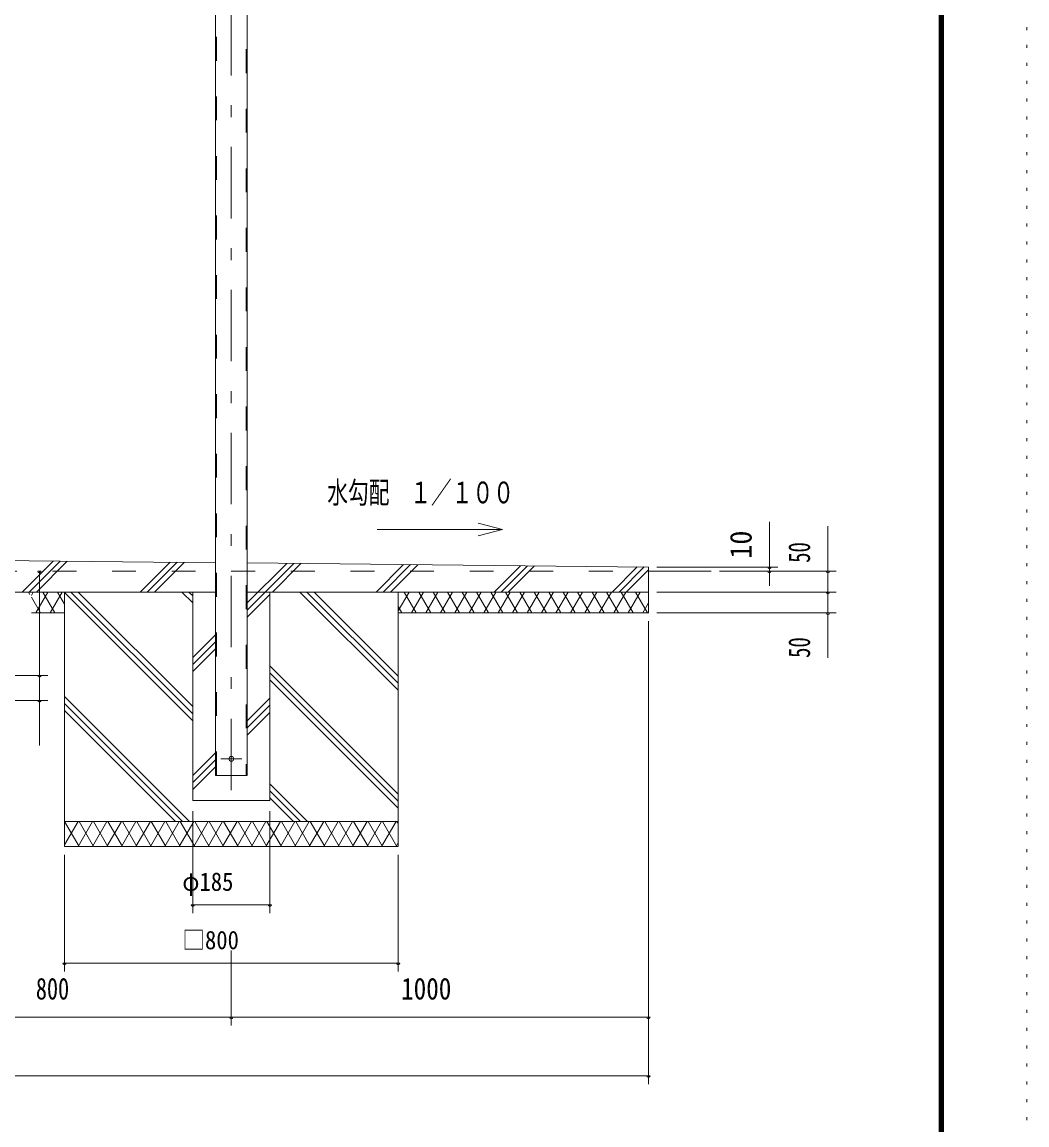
# Model space of a CAD drawing. Units: millimetres, scale not verified. Extents: x -32469 to 32469, y -14700 to 14700.
# Drawn here: x 24038 to 32469, y -3815 to 5442 of the extents above; entities that cross this region are included whole.
import ezdxf
from ezdxf.enums import TextEntityAlignment as Align

# ---------------------------------------------------------------- set-up
doc = ezdxf.new("R2010")
doc.units = ezdxf.units.MM
doc.header["$LTSCALE"] = 50
for name, pattern in [('USER2', [10, 4, -6]), ('USER3', [24, 12, -5, 2, -5]), ('USER4', [3, 0.5, -2.5])]:
    doc.linetypes.add(name, pattern=pattern)
for name, color, linetype, lineweight in [('0-6_2-0BOLD', 7, 'Continuous', 18), ('0-7_2-1HIDDEN', 3, 'USER2', 18), ('0-8_2-2CENTER', 3, 'USER3', 18), ('0-A_2-5DIM', 3, 'Continuous', 18), ('0-B_2-6HATCH', 2, 'Continuous', 18), ('0-C_F-F', 5, 'Continuous', 18), ('0-D_F-E_J_ADD', 3, 'USER4', 18)]:
    doc.layers.add(name, color=color, linetype=linetype, lineweight=lineweight)
doc.styles.add('ＭＳ ゴシック', font='')
doc.styles.get('ＭＳ ゴシック').set_extended_font_data('MS Gothic')

msp = doc.modelspace()

# ---------------------------------------------------------------- linework, layer by layer
at = {"layer": '0-6_2-0BOLD'}
for p, q in [((25659.97, 6082.9), (25659.97, -882.1)), ((25927.02, -882.1), (25927.02, 5704.38)), ((25659.97, 904.23), (23127, 929.56)), ((29293.49, 832.9), (29818.5, 832.9)), ((25659.97, 657.9), (23693.5, 657.9)), ((29293.48, 657.9), (25927.02, 657.9)), ((24393.48, 482.9), (24116.21, 482.9)), ((29293.48, 482.9), (27193.48, 482.9)), ((25927, -882.1), (25659.95, -882.1)), ((27193.48, -1267.1), (24393.48, -1267.1))]:
    msp.add_line(p, q, dxfattribs=at)
for points in [[(25927.02, 901.56), (29293.48, 867.9), (29293.48, 482.9)], [(27193.48, 657.9), (27193.48, -1477.1), (24393.48, -1477.1), (24393.48, 657.9)], [(25469.72, 657.9), (25469.72, -1092.1), (26117.23, -1092.1), (26117.23, 657.9)]]:
    msp.add_lwpolyline(points, dxfattribs=at)
msp.add_circle((25793.48, -742.1), 21, dxfattribs=at)
at = {"layer": '0-7_2-1HIDDEN'}
for p, q in [((25669.77, -882.1), (25669.77, 6082.9)), ((25917.22, 5714.18), (25917.22, -882.1)), ((15293.49, 832.9), (29293.48, 832.9))]:
    msp.add_line(p, q, dxfattribs=at)
at = {"layer": '0-7_2-1HIDDEN', "linetype": 'USER3'}
msp.add_line((25880.98, -742.1), (25705.97, -742.1), dxfattribs=at)
at = {"layer": '0-8_2-2CENTER'}
for p, q in [((25793.5, -1005.48), (25793.5, 8168.6)), ((25793.49, -1005.48), (25793.49, 832.9))]:
    msp.add_line(p, q, dxfattribs=at)
at = {"layer": '0-A_2-5DIM'}
for p, q in [((30308.5, 1245.9), (30308.5, 711.14)), ((30798.51, 104.9), (30798.51, 1210.9)), ((28068.49, 1182.9), (27018.49, 1182.9)), ((30378.5, 867.9), (29363.48, 867.9)), ((30322.5, 867.9), (30294.5, 867.9)), ((24197.5, 832.9), (24169.5, 832.9)), ((24183.5, 832.9), (24183.5, -42.1)), ((29888.5, 832.9), (30868.51, 832.9)), ((30322.5, 832.9), (30294.5, 832.9)), ((30812.51, 832.9), (30784.51, 832.9)), ((30868.51, 657.9), (29363.48, 657.9)), ((30812.51, 657.9), (30784.51, 657.9)), ((29363.48, 482.9), (30868.51, 482.9)), ((30812.51, 482.9), (30784.51, 482.9)), ((29293.48, -3472.09), (29293.48, 412.9)), ((29293.48, 412.9), (29293.48, -2982.09)), ((23763.5, -42.1), (24253.5, -42.1)), ((24197.5, -42.1), (24169.5, -42.1)), ((24183.5, -42.1), (24183.5, -252.1)), ((24253.5, -252.1), (23763.5, -252.1)), ((24197.5, -252.1), (24169.5, -252.1)), ((24183.5, -252.1), (24183.5, -630.1)), ((25469.72, -1180.63), (25469.72, -2037.1)), ((26117.23, -2037.1), (26117.23, -1180.63)), ((24393.48, -1547.1), (24393.48, -2527.1)), ((27193.48, -2527.1), (27193.48, -1547.09)), ((25483.73, -1967.1), (25455.73, -1967.1)), ((25469.72, -1967.1), (26117.23, -1967.1)), ((26131.23, -1967.1), (26103.23, -1967.1)), ((25793.49, -2352.1), (25793.49, -2982.1)), ((24407.48, -2457.1), (24379.48, -2457.1)), ((24393.48, -2457.1), (27193.48, -2457.1)), ((27207.48, -2457.1), (27179.48, -2457.1)), ((22993.48, -2912.09), (25793.49, -2912.09)), ((25807.49, -2912.09), (25779.49, -2912.09)), ((25793.49, -2912.09), (29293.48, -2912.09)), ((29307.48, -2912.09), (29279.48, -2912.09)), ((29307.48, -2912.09), (29279.48, -2912.09)), ((15293.49, -3402.09), (29293.48, -3402.09)), ((29307.48, -3402.09), (29279.48, -3402.09))]:
    msp.add_line(p, q, dxfattribs=at)
msp.add_lwpolyline([(27865.65, 1128.55), (28068.49, 1182.9), (27865.65, 1237.25)], dxfattribs=at)
for centre in [(30308.5, 867.9), (24183.5, 832.9), (30308.5, 832.9), (30798.51, 832.9), (30798.51, 657.9), (30798.51, 482.9), (24183.5, -42.1), (24183.5, -252.1), (25469.73, -1967.1), (26117.23, -1967.1), (24393.48, -2457.1), (27193.48, -2457.1), (25793.49, -2912.09), (29293.48, -2912.09), (29293.48, -2912.09), (29293.48, -3402.09)]:
    msp.add_arc(centre, 14, 180, 0, dxfattribs=at)
at = {"layer": '0-B_2-6HATCH'}
for p, q in [((24039, 657.9), (24298.94, 917.84)), ((24357.75, 917.26), (24098.39, 657.9)), ((24157.79, 657.9), (24416.56, 916.67)), ((25028.95, 657.9), (25279.09, 908.04)), ((25337.9, 907.45), (25088.34, 657.9)), ((25147.74, 657.9), (25396.71, 906.87)), ((25927.02, 566.02), (26259.24, 898.24)), ((26318.04, 897.65), (25927.02, 506.63)), ((26137.69, 657.9), (26376.85, 897.06)), ((27239.38, 888.44), (27008.84, 657.9)), ((27068.24, 657.9), (27298.19, 887.85)), ((27127.64, 657.9), (27357, 887.26)), ((27998.79, 657.9), (28219.53, 878.64)), ((28278.34, 878.05), (28058.19, 657.9)), ((28117.59, 657.9), (28337.15, 877.46)), ((28988.74, 657.9), (29199.68, 868.84)), ((29258.49, 868.25), (29048.14, 657.9)), ((29293.48, 843.84), (29107.53, 657.9)), ((24091.93, 657.9), (24104, 636.99)), ((24116.21, 629.96), (24132.34, 657.9)), ((24152.55, 482.9), (24253.59, 657.9)), ((24213.17, 657.9), (24314.21, 482.9)), ((24273.79, 482.9), (24374.83, 657.9)), ((24334.42, 657.9), (24393.48, 555.61)), ((24393.48, 653.41), (25469.72, -422.84)), ((24448.38, 657.9), (25469.72, -363.44)), ((24507.78, 657.9), (25469.72, -304.05)), ((25378.93, 657.9), (25469.72, 567.11)), ((25438.33, 657.9), (25469.72, 626.51)), ((26368.88, 657.9), (27193.48, -166.69)), ((26428.28, 657.9), (27193.48, -107.3)), ((26487.68, 657.9), (27193.48, -47.9)), ((27193.48, 499.93), (27284.68, 657.9)), ((27244.27, 657.9), (27345.3, 482.9)), ((27304.89, 482.9), (27405.92, 657.9)), ((27365.51, 657.9), (27466.55, 482.9)), ((27426.13, 482.9), (27527.17, 657.9)), ((27486.75, 657.9), (27587.79, 482.9)), ((27547.37, 482.9), (27648.41, 657.9)), ((27608, 657.9), (27709.03, 482.9)), ((27668.62, 482.9), (27769.65, 657.9)), ((27729.24, 657.9), (27830.28, 482.9)), ((27789.86, 482.9), (27890.9, 657.9)), ((27850.48, 657.9), (27951.52, 482.9)), ((27911.11, 482.9), (28012.14, 657.9)), ((28072.76, 482.9), (27971.73, 657.9)), ((28133.39, 657.9), (28032.35, 482.9)), ((28092.97, 657.9), (28194.01, 482.9)), ((28153.59, 482.9), (28254.63, 657.9)), ((28214.22, 657.9), (28315.25, 482.9)), ((28274.84, 482.9), (28375.87, 657.9)), ((28335.46, 657.9), (28436.5, 482.9)), ((28396.08, 482.9), (28497.11, 657.9)), ((28456.7, 657.9), (28557.74, 482.9)), ((28517.32, 482.9), (28618.36, 657.9)), ((28577.95, 657.9), (28678.98, 482.9)), ((28638.57, 482.9), (28739.6, 657.9)), ((28699.19, 657.9), (28800.23, 482.9)), ((28759.81, 482.9), (28860.85, 657.9)), ((28820.44, 657.9), (28921.47, 482.9)), ((28881.05, 482.9), (28982.09, 657.9)), ((29042.71, 482.9), (28941.68, 657.9)), ((29103.34, 657.9), (29002.3, 482.9)), ((29062.92, 657.9), (29163.96, 482.9)), ((29123.54, 482.9), (29224.58, 657.9)), ((29184.17, 657.9), (29285.2, 482.9)), ((24192.97, 482.9), (24116.21, 615.85)), ((25927, 447.23), (26117.23, 637.45)), ((29244.79, 482.9), (29293.48, 567.24)), ((27193.48, 535.87), (27224.06, 482.9)), ((25469.72, 108.74), (25659.95, 298.97)), ((25469.72, 49.35), (25659.95, 239.57)), ((25469.72, -10.05), (25659.95, 180.17)), ((26117.23, 38.4), (27193.48, -1037.85)), ((26117.23, -21), (27193.48, -1097.25)), ((26117.23, -80.39), (27193.48, -1156.64)), ((24393.48, -217.75), (25442.83, -1267.1)), ((24393.48, -277.14), (25383.43, -1267.1)), ((25927, -423.93), (26117.23, -233.7)), ((24393.48, -336.54), (25324.03, -1267.1)), ((25927, -483.33), (26117.23, -293.1)), ((25927, -542.72), (26117.23, -352.5)), ((25469.72, -881.21), (25659.95, -690.98)), ((25469.72, -940.6), (25659.95, -750.38)), ((25469.72, -1000), (25659.95, -809.78)), ((26117.23, -951.55), (26432.78, -1267.1)), ((26117.23, -1010.95), (26373.38, -1267.1)), ((26117.23, -1070.34), (26313.98, -1267.1)), ((24393.48, -1465.32), (24507.92, -1267.1)), ((24394.87, -1267.1), (24516.11, -1477.1)), ((24507.92, -1477.1), (24629.16, -1267.1)), ((24516.11, -1267.1), (24637.36, -1477.1)), ((24629.16, -1477.1), (24750.4, -1267.1)), ((24637.36, -1267.1), (24758.6, -1477.1)), ((24750.4, -1477.1), (24871.65, -1267.1)), ((24758.6, -1267.1), (24879.84, -1477.1)), ((24871.65, -1477.1), (24992.89, -1267.1)), ((24879.84, -1267.1), (25001.09, -1477.1)), ((24992.89, -1477.1), (25114.13, -1267.1)), ((25001.09, -1267.1), (25122.33, -1477.1)), ((25114.13, -1477.1), (25235.38, -1267.1)), ((25122.33, -1267.1), (25243.57, -1477.1)), ((25235.38, -1477.1), (25356.62, -1267.1)), ((25243.57, -1267.1), (25364.82, -1477.1)), ((25356.62, -1477.1), (25477.86, -1267.1)), ((25364.82, -1267.1), (25486.06, -1477.1)), ((25477.87, -1477.1), (25599.11, -1267.1)), ((25486.06, -1267.1), (25607.3, -1477.1)), ((25599.11, -1477.1), (25720.35, -1267.1)), ((25607.31, -1267.1), (25728.55, -1477.1)), ((25720.35, -1477.1), (25841.59, -1267.1)), ((25728.55, -1267.1), (25849.79, -1477.1)), ((25841.6, -1477.1), (25962.84, -1267.1)), ((25849.79, -1267.1), (25971.03, -1477.1)), ((25962.84, -1477.1), (26084.08, -1267.1)), ((25971.04, -1267.1), (26092.28, -1477.1)), ((26084.08, -1477.1), (26205.33, -1267.1)), ((26092.28, -1267.1), (26213.52, -1477.1)), ((26205.33, -1477.1), (26326.57, -1267.1)), ((26213.52, -1267.1), (26334.77, -1477.1)), ((26326.57, -1477.1), (26447.81, -1267.1)), ((26334.77, -1267.1), (26456.01, -1477.1)), ((26447.81, -1477.1), (26569.06, -1267.1)), ((26456.01, -1267.1), (26577.25, -1477.1)), ((26569.06, -1477.1), (26690.3, -1267.1)), ((26577.25, -1267.1), (26698.5, -1477.1)), ((26690.3, -1477.1), (26811.54, -1267.1)), ((26698.5, -1267.1), (26819.74, -1477.1)), ((26811.54, -1477.1), (26932.79, -1267.1)), ((26819.74, -1267.1), (26940.98, -1477.1)), ((26932.79, -1477.1), (27054.03, -1267.1)), ((26940.98, -1267.1), (27062.23, -1477.1)), ((27054.03, -1477.1), (27175.27, -1267.1)), ((27062.23, -1267.1), (27183.47, -1477.1)), ((27183.47, -1267.1), (27193.48, -1284.43)), ((24393.48, -1474.69), (24394.87, -1477.1)), ((27175.28, -1477.1), (27193.48, -1445.57))]:
    msp.add_line(p, q, dxfattribs=at)
at = {"layer": '0-C_F-F'}
for points in [[(31768.6, 14140), (31768.6, -14000), (-8411.4, -14000), (-8411.4, 14140)], [(31765.1, 14136.5), (-8407.9, 14136.5), (-8407.9, -13996.5), (31765.1, -13996.5)], [(31761.6, 14133), (31761.6, -13993), (-8404.4, -13993), (-8404.4, 14133)], [(31758.1, 14129.5), (31758.1, -13989.5), (-8400.9, -13989.5), (-8400.9, 14129.5)], [(31754.6, 14126), (31754.6, -13986), (-8397.4, -13986), (-8397.4, 14126)], [(31751.1, 14122.5), (31751.1, -13982.5), (-8393.9, -13982.5), (-8393.9, 14122.5)], [(31747.6, 14119), (-8390.4, 14119), (-8390.4, -13979), (31747.6, -13979)], [(31744.1, 14115.5), (-8386.9, 14115.5), (-8386.9, -13975.5), (31744.1, -13975.5)], [(31740.6, 14112), (31740.6, -13972), (-8383.4, -13972), (-8383.4, 14112)], [(31737.1, 14108.5), (-8379.9, 14108.5), (-8379.9, -13968.5), (31737.1, -13968.5)], [(31733.6, 14105), (31733.6, -13965), (-8376.4, -13965), (-8376.4, 14105)]]:
    msp.add_lwpolyline(points, close=True, dxfattribs=at)
at = {"layer": '0-D_F-E_J_ADD'}
msp.add_line((24183.5, 657.9), (24183.5, -252.1), dxfattribs=at)
at = {"layer": '0-D_F-E_J_ADD', "color": 5}
msp.add_lwpolyline([(32468.6, 14700), (32468.6, -14700), (-9111.4, -14700), (-9111.4, 14700)], close=True, dxfattribs=at)

# ---------------------------------------------------------------- texts
at = {"layer": '0-A_2-5DIM', "color": 7, "style": 'ＭＳ ゴシック'}
for s, height, width, p in [('水勾配\u3000１／１００', 182.3, 0.7, (26598.49, 1347.77)), ('φ185', 155, 0.9, (25382.23, -1897.1)), ('□800', 155, 0.9, (25382.23, -2387.1)), ('800', 182.3, 0.75, (24153.73, -2817.22)), ('1000', 182.3, 0.85, (27217.98, -2817.22))]:
    msp.add_text(s, height=height, dxfattribs=dict(at, width=width)).set_placement(p, align=Align.BOTTOM_LEFT)
for s, width, p in [('10', 0.95, (30213.63, 937.9)), ('50', 0.7, (30703.64, 902.9)), ('50', 0.7, (30703.64, 104.9))]:
    msp.add_text(s, height=182.3, rotation=90, dxfattribs=dict(at, width=width)).set_placement(p, align=Align.BOTTOM_LEFT)

doc.saveas('drawing.dxf')
